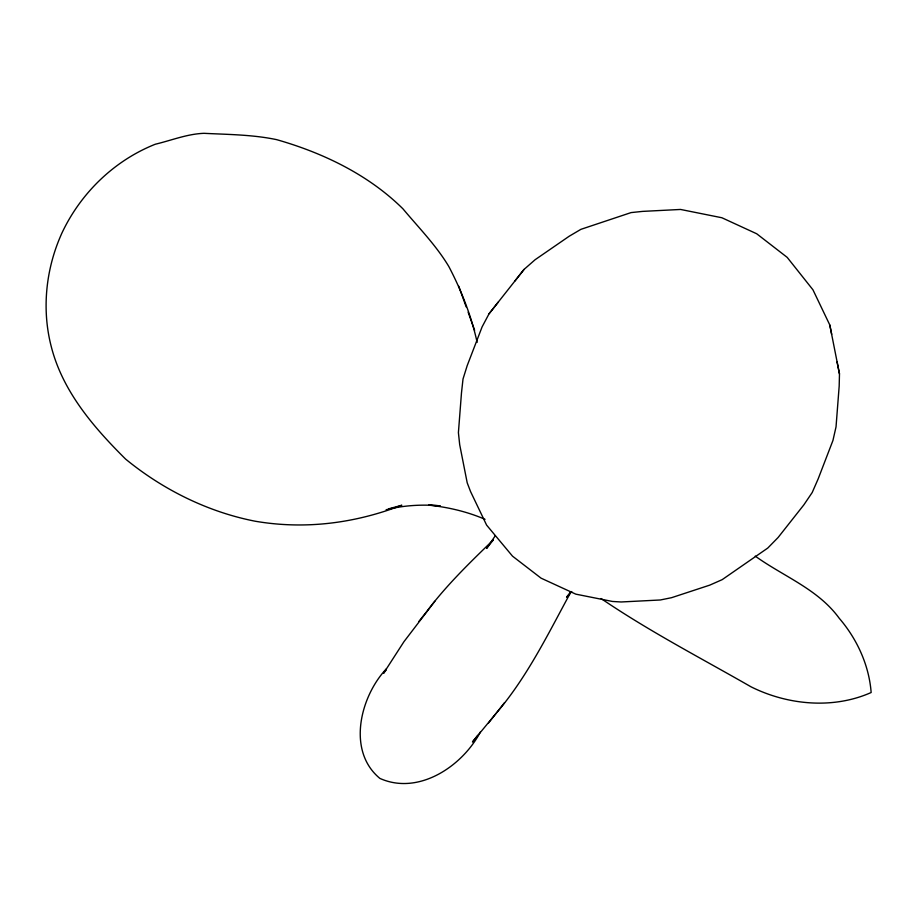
<?xml version="1.0" encoding="UTF-8"?>
<svg xmlns="http://www.w3.org/2000/svg" width="917" height="917" viewBox="0 0 917 917"><rect width="100%" height="100%" fill="white"/><g stroke="black" fill="none" stroke-linecap="round" stroke-linejoin="round"><path stroke-width="1.38" d="M829.805 325.008L839.479 373.941L839.181 386.08L836.029 426.875L832.945 440.469L818.17 478.88L812.198 492.521L803.877 504.831L778.063 537.545L767.77 548.057L722.183 579.647L709.747 585.138L671.599 597.678L660.309 599.982L621.141 601.976L612.453 601.46L575.796 594.147L541.076 578.168L512.511 556.16L486.606 525.097L470.581 491.615L467.2 482.8L459.692 444.665L458.408 432.618L461.48 392.923L463.016 378.996L467.189 365.654L482.101 326.888L489.048 313.786L524.043 269.426L535.104 259.729L569.17 236.254L580.897 229.342L631.079 212.595L642.576 211.391L680.552 209.454L721.897 217.753L756.697 233.766L787.187 257.368L812.943 289.795L829.805 325.008L831.685 334.327M495.375 535.654L486.618 548.389L493.22 540.021C469.951 562.488 446.636 585.126 427.081 611.043M480.393 731.949C462.455 766.199 418.588 795.761 379.89 778.407C346.683 751.034 360.186 696.782 386.263 668.929M570.89 592.004C548.366 633.36 527.573 676.379 496.727 712.612M434.853 601.265L403.95 641.694L383.615 673.216L386.263 669.868M477.746 735.296L472.461 742.002L496.257 713.151M570.672 591.981L566.557 597.196L571.75 591.568M488.543 722.986L504.499 702.709M489.048 313.786L498.309 302.048M514.85 281.072L524.043 269.426M418.851 621.474L426.692 611.605M388.762 508.809L401.818 505.244C354.764 523.343 305.212 529.762 255.281 521.234C207.907 512.018 162.813 489.598 125.572 459.062C93.626 427.299 62.837 391.651 51.363 346.993C41.735 310.267 45.598 270.549 60.717 235.795L61.599 233.732C80.295 193.498 113.983 160.647 155.328 144.221C171.468 140.381 187.206 133.939 203.952 133.32C228.253 134.535 252.737 134.616 276.647 139.648C322.967 152.83 368.416 174.666 402.953 208.835C418.748 227.714 436.183 245.389 448.883 266.618C461.389 290.494 471.395 316.056 477.138 342.385M386.126 509.737C403.755 505.29 422.118 504.293 440.206 505.817L428.743 505.141C448.058 507.181 467.177 511.629 485.036 519.331M755.241 556.115C783.496 576.472 818.044 589.104 839.193 618.23C857.005 638.931 869.064 665.157 871.15 692.518C833.152 709.414 787.703 705.116 751.034 686.822C700.806 658.016 649.11 631.24 601.093 598.549M458.752 286.196L466.203 306.966M468.14 312.204L474.639 330.338M837.083 361.986L839.479 373.941"/></g></svg>
